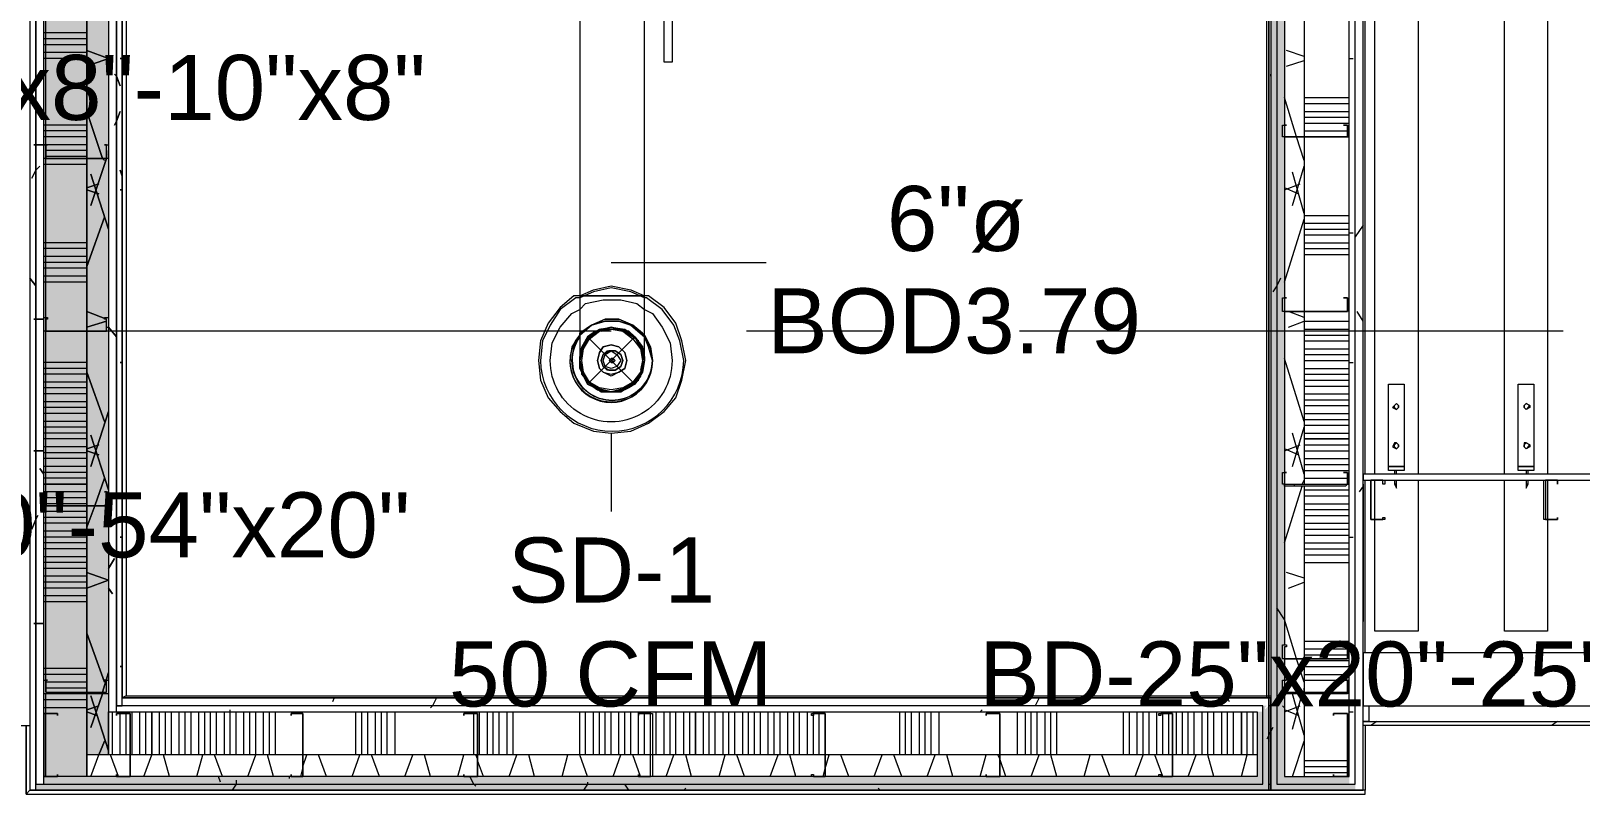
# Model space of a CAD drawing. Header units: metres. Extents: x -2 to 207, y -8 to 52.
# Drawn here: x 54.327 to 57.942, y 40.486 to 42.268 of the extents above; entities that cross this region are included whole.
import ezdxf

# ---------------------------------------------------------------- set-up
doc = ezdxf.new("R2010")
doc.units = ezdxf.units.M
doc.layers.add('HVAC - Ductos', color=5, linetype='Continuous', lineweight=0)
doc.layers.add('PDF_Text', color=7, linetype='Continuous', lineweight=0)
doc.layers.add('PDF_Geometry', color=7, linetype='Continuous', lineweight=0, true_color=0xaaaaaa)
doc.layers.add('PDF_Solid Fills', color=7, linetype='Continuous', lineweight=0, true_color=0xffffff)
doc.styles.add('PDF Helvetica', font='')
doc.styles.get('PDF Helvetica').set_extended_font_data('Helvetica')

msp = doc.modelspace()

# ---------------------------------------------------------------- hatches: boundary and pattern name
at = {"layer": 'PDF_Solid Fills', "lineweight": 0, "transparency": 33554559}
for points in [[(57.2339, 44.6597), (57.4172, 44.6597), (57.4172, 44.678), (57.2201, 44.678), (57.2201, 40.4949), (57.4172, 40.4949), (57.4172, 40.5086), (57.2339, 40.5086)], [(57.2522, 44.6459), (57.4034, 44.6459), (57.4034, 44.6597), (57.2339, 44.6597), (57.2339, 40.5086), (57.4034, 40.5086), (57.4034, 40.527), (57.2522, 40.527)], [(54.3566, 42.7903), (54.3612, 42.7903), (54.3566, 42.7857), (54.3566, 42.3825), (54.3612, 42.3825), (54.3566, 42.3779), (54.3566, 41.5716), (54.3612, 41.5716), (54.3566, 41.567), (54.3566, 40.527), (54.4574, 40.527), (54.4574, 44.5955), (54.3566, 44.5955), (54.3566, 44.0091), (54.3612, 44.0091), (54.3566, 44.0045), (54.3566, 43.6013), (54.3612, 43.6013), (54.3566, 43.5967), (54.3566, 43.1935), (54.3612, 43.1935), (54.3566, 43.1889)], [(54.3612, 43.1935), (54.3566, 43.1889), (54.3566, 42.3825), (54.3612, 42.3825), (54.3566, 42.3779), (54.3566, 41.9793), (54.3612, 41.9793), (54.3566, 41.9748), (54.3566, 40.527), (54.4574, 40.527), (54.4574, 44.5955), (54.3566, 44.5955), (54.3566, 44.0091), (54.3612, 44.0091), (54.3566, 44.0045), (54.3566, 43.6013), (54.3612, 43.6013), (54.3566, 43.5967), (54.3566, 43.1935)], [(54.5078, 43.189), (54.5032, 43.1935), (54.5078, 44.0033), (54.5078, 44.0045), (54.5032, 44.0091), (54.5078, 44.494), (54.5078, 44.4947), (54.4574, 44.4947), (54.4574, 40.5774), (54.5078, 40.5774)], [(54.5032, 42.3825), (54.5078, 42.7852), (54.5078, 42.7857), (54.5032, 42.7903), (54.5078, 43.1884), (54.5078, 43.189), (54.5032, 43.1935), (54.5078, 43.5961), (54.5078, 43.5967), (54.5032, 43.6013), (54.5078, 44.4934), (54.5078, 44.4947), (54.4574, 44.4947), (54.4574, 40.5774), (54.5078, 40.5774), (54.5078, 42.3779)], [(57.2155, 40.5132), (57.2201, 40.6919), (57.2155, 40.6919), (57.2064, 40.6827), (57.2064, 40.6873), (57.211, 40.6919), (57.2019, 40.6919), (57.2019, 40.5086), (54.3383, 40.5086), (54.3383, 40.4949), (57.2155, 40.4949)], [(57.1881, 40.527), (54.3566, 40.527), (54.3566, 40.5086), (57.2019, 40.5086), (57.2019, 40.6781), (57.1881, 40.6781)]]:
    msp.add_hatch(color=256, dxfattribs=at).paths.add_polyline_path(points)

# ---------------------------------------------------------------- linework, layer by layer
at = {"layer": 'HVAC - Ductos', "lineweight": 0}
for points in [[(55.8228, 42.1947), (55.8044, 42.1947), (55.8044, 42.3733), (55.8228, 42.3733)], [(55.667, 41.5945), (55.699, 41.5945), (55.7311, 41.5808), (55.754, 41.5624), (55.7586, 41.5578), (55.754, 41.5624), (55.7311, 41.5808), (55.699, 41.5945), (55.667, 41.5945), (55.6349, 41.5808), (55.6074, 41.5624), (55.6074, 41.5578), (55.6349, 41.5808)], [(55.6074, 41.5578), (55.6074, 41.5532), (55.6074, 41.5578), (55.6074, 41.5624), (55.6349, 41.5808)], [(55.7494, 41.5304), (55.7357, 41.5532), (55.7128, 41.567), (55.6808, 41.5762), (55.6532, 41.567), (55.6258, 41.5532), (55.6532, 41.5716), (55.6808, 41.5762), (55.7128, 41.5716), (55.7357, 41.5532), (55.754, 41.5304), (55.7586, 41.4982), (55.754, 41.5258), (55.754, 41.5304)], [(55.754, 41.5578), (55.7266, 41.5808), (55.699, 41.5899), (55.667, 41.5899), (55.6349, 41.5808), (55.667, 41.5899), (55.699, 41.5899), (55.7266, 41.5808), (55.754, 41.5578), (55.7586, 41.5532)], [(55.6166, 41.5258), (55.6304, 41.5486), (55.6532, 41.567), (55.6808, 41.5716), (55.7082, 41.567), (55.7311, 41.5486), (55.7494, 41.5258), (55.754, 41.4982), (55.7494, 41.4708), (55.7311, 41.4479), (55.7082, 41.4341), (55.6808, 41.4295), (55.6532, 41.4341), (55.6304, 41.4479), (55.6166, 41.4708), (55.612, 41.4982)], [(55.7769, 41.4982), (55.7724, 41.5304), (55.7586, 41.5578), (55.7724, 41.5304)], [(55.612, 41.5304), (55.612, 41.5258), (55.6074, 41.4982)], [(55.6532, 41.5166), (55.6486, 41.4982), (55.6532, 41.5166), (55.6624, 41.5304), (55.6808, 41.5349), (55.699, 41.5304), (55.7128, 41.5166), (55.7174, 41.4982), (55.7128, 41.5166), (55.699, 41.5304), (55.6808, 41.5349), (55.6624, 41.5304)], [(55.6624, 41.512), (55.6578, 41.4982), (55.6624, 41.512), (55.6716, 41.5212), (55.6899, 41.5212), (55.7036, 41.512), (55.7082, 41.4982), (55.7036, 41.512), (55.6899, 41.5212), (55.6762, 41.5212)], [(55.667, 41.512), (55.6808, 41.5212), (55.6944, 41.512), (55.7036, 41.4982), (55.6944, 41.4846), (55.6808, 41.48), (55.667, 41.4846), (55.6624, 41.4982)], [(55.6808, 41.5028), (55.6762, 41.4982), (55.6808, 41.5028), (55.6853, 41.5028), (55.6899, 41.4982), (55.6853, 41.4937), (55.6808, 41.4937), (55.6762, 41.4982), (55.6808, 41.4937), (55.6853, 41.4937), (55.6853, 41.4982), (55.6853, 41.5028)], [(55.7128, 41.48), (55.7174, 41.4982), (55.7128, 41.48), (55.699, 41.4708), (55.6808, 41.4616), (55.6624, 41.4708), (55.6532, 41.48), (55.6486, 41.4982), (55.6532, 41.48), (55.6624, 41.4708), (55.6808, 41.4662), (55.699, 41.4708)], [(55.7036, 41.4846), (55.7082, 41.4982), (55.7036, 41.4846), (55.6899, 41.4754), (55.6716, 41.4754), (55.6624, 41.4846), (55.6578, 41.4982), (55.6624, 41.4846), (55.6762, 41.4754), (55.6899, 41.4754)], [(55.699, 41.425), (55.7174, 41.4341), (55.699, 41.4295), (55.6808, 41.425)]]:
    msp.add_lwpolyline(points, close=True, dxfattribs=at)
for points in [[(55.6074, 42.3001), (55.6074, 41.6495), (55.5937, 41.6495), (55.5616, 41.622), (55.5341, 41.5853), (55.5158, 41.5441), (55.5112, 41.4982), (55.5158, 41.4524), (55.5341, 41.4112), (55.5616, 41.3792), (55.5937, 41.3517), (55.6395, 41.3333), (55.6808, 41.3287), (55.7266, 41.3333), (55.7678, 41.3517), (55.8044, 41.3792), (55.8319, 41.4112), (55.8456, 41.4524), (55.8548, 41.4982), (55.8456, 41.5441), (55.8319, 41.5853), (55.8044, 41.622), (55.7678, 41.6495), (55.7586, 41.6495), (55.7586, 42.3001)], [(55.6808, 41.7273), (56.0427, 41.7273)], [(55.6074, 41.6495), (55.6395, 41.6633), (55.6808, 41.6724), (55.7266, 41.6633), (55.7586, 41.6495)], [(55.7586, 41.6449), (55.7266, 41.6587), (55.6808, 41.6678), (55.6395, 41.6587), (55.6074, 41.6449)], [(55.7586, 41.4982), (55.7586, 41.5074), (55.7586, 41.5258), (55.7586, 41.5532), (55.7586, 41.5899), (55.7586, 41.6311), (55.7586, 41.6495), (55.754, 41.6495), (55.7494, 41.6495), (55.7357, 41.6495), (55.7174, 41.6495), (55.699, 41.6495), (55.6808, 41.6495), (55.6624, 41.6495), (55.6441, 41.6495), (55.6258, 41.6495), (55.6166, 41.6495), (55.6074, 41.6495), (55.6074, 41.6082), (55.6074, 41.567), (55.6074, 41.5349), (55.6074, 41.512), (55.6074, 41.4982)], [(55.6074, 41.6495), (55.6166, 41.6495), (55.6258, 41.6495), (55.6441, 41.6495), (55.6624, 41.6495), (55.6808, 41.6495), (55.699, 41.6495), (55.7174, 41.6495), (55.7357, 41.6495), (55.7494, 41.6495), (55.754, 41.6495), (55.7586, 41.6495)], [(55.6074, 41.6174), (55.6212, 41.6311), (55.6624, 41.6403), (55.7036, 41.6403), (55.7403, 41.6311), (55.7586, 41.6174)], [(55.7082, 41.5716), (55.7128, 41.5716), (55.7128, 41.567), (55.7357, 41.5532), (55.722, 41.567), (55.699, 41.5716), (55.6808, 41.5762), (55.6624, 41.5716), (55.6441, 41.567), (55.6258, 41.5532), (55.6166, 41.5349), (55.6074, 41.5166), (55.6074, 41.5074)], [(55.6304, 41.4433), (55.6486, 41.4295), (55.6532, 41.4295), (55.6808, 41.425), (55.6624, 41.4295), (55.6441, 41.4341), (55.6304, 41.4479), (55.6166, 41.4616), (55.612, 41.48), (55.6074, 41.4982), (55.612, 41.5166), (55.6166, 41.5349), (55.6304, 41.5532), (55.6441, 41.5624), (55.6624, 41.5716), (55.6808, 41.5716), (55.699, 41.5716), (55.7174, 41.5624), (55.7357, 41.5532), (55.754, 41.5258)], [(55.612, 41.4708), (55.6074, 41.4982), (55.612, 41.4754), (55.6074, 41.4982), (55.612, 41.5258), (55.6258, 41.5532), (55.612, 41.5304)], [(55.6166, 41.5304), (55.6304, 41.5532), (55.6486, 41.567), (55.6532, 41.5716), (55.6578, 41.5716)], [(55.6578, 41.567), (55.6808, 41.5716), (55.7082, 41.567)], [(55.7494, 41.5349), (55.7357, 41.5532)], [(55.7357, 41.5532), (55.7448, 41.5349)], [(55.6486, 41.4295), (55.6532, 41.4295), (55.6578, 41.4295), (55.6532, 41.4295), (55.6486, 41.4295), (55.6441, 41.4341), (55.6258, 41.4433), (55.6166, 41.4616), (55.612, 41.4662), (55.612, 41.4708), (55.6074, 41.48), (55.6074, 41.4982), (55.6074, 41.5074)], [(55.6074, 41.5028), (55.6074, 41.4982), (55.6074, 41.48), (55.6166, 41.4616), (55.6258, 41.4433), (55.612, 41.4708), (55.612, 41.4662), (55.6258, 41.4479)], [(55.7586, 41.5074), (55.7586, 41.4982), (55.754, 41.48), (55.754, 41.4708), (55.7494, 41.4662), (55.7494, 41.4616), (55.7357, 41.4433), (55.722, 41.4341), (55.7128, 41.4295), (55.7082, 41.4295), (55.699, 41.425), (55.6808, 41.425), (55.6624, 41.425), (55.6532, 41.4295)], [(55.7448, 41.5349), (55.754, 41.5166)], [(55.754, 41.5166), (55.7494, 41.5349)], [(55.7494, 41.5258), (55.754, 41.4982), (55.7494, 41.4754)], [(55.7586, 41.5074), (55.754, 41.5166), (55.754, 41.4982), (55.754, 41.48), (55.7586, 41.4982), (55.7586, 41.5028)], [(55.612, 41.4662), (55.612, 41.4708)], [(55.6486, 41.4341), (55.6304, 41.4479), (55.6166, 41.4662)], [(55.754, 41.4708), (55.7357, 41.4433), (55.7494, 41.4616), (55.754, 41.48), (55.7448, 41.4616), (55.7357, 41.4479), (55.7174, 41.4341), (55.7357, 41.4433), (55.7128, 41.4295), (55.7082, 41.4295), (55.6808, 41.425), (55.6578, 41.4295), (55.6808, 41.425), (55.7082, 41.4295)], [(55.754, 41.4754), (55.7586, 41.4982), (55.754, 41.4708), (55.7494, 41.4662), (55.7357, 41.4479), (55.7128, 41.4341)], [(55.7494, 41.4662), (55.7357, 41.4479)], [(55.754, 41.4708), (55.7494, 41.4662)], [(55.7357, 41.4433), (55.7128, 41.4295), (55.6808, 41.425), (55.6624, 41.425), (55.6441, 41.4341), (55.6258, 41.4433), (55.6532, 41.4295)], [(55.7128, 41.4295), (55.7082, 41.4295)], [(55.6808, 41.3287), (55.6808, 41.1455)]]:
    msp.add_lwpolyline(points, dxfattribs=at)
for points in [[(55.6074, 41.6449), (55.5982, 41.6449), (55.5616, 41.6174), (55.5387, 41.5808), (55.5204, 41.5441), (55.5158, 41.4982, 0.986567), (55.8502, 41.4982), (55.841, 41.5441), (55.8273, 41.5808), (55.7999, 41.6174), (55.7632, 41.6449), (55.7586, 41.6449)], [(55.7586, 41.6174), (55.7769, 41.6082), (55.7999, 41.5762), (55.8182, 41.5395), (55.8228, 41.4982, -1.008116), (55.5387, 41.4982), (55.5433, 41.5395), (55.5616, 41.5762), (55.5891, 41.6082), (55.6074, 41.6174)]]:
    msp.add_lwpolyline(points, format="xyb", dxfattribs=at)
msp.add_lwpolyline([(55.6074, 41.5578), (55.5891, 41.5304), (55.5845, 41.4982, 1.01795), (55.7769, 41.4982), (55.7678, 41.5304), (55.7586, 41.5532, -1.368432), (55.5891, 41.4982), (55.5937, 41.5304), (55.6074, 41.5532, 1.368432), (55.7769, 41.4982, -1.434894)], format="xyb", close=True, dxfattribs=at)
at = {"layer": 'PDF_Geometry', "lineweight": 0}
for points in [[(54.5399, 40.7102), (54.5399, 44.4626), (57.2201, 44.4626), (57.2201, 44.678), (54.3245, 44.678), (54.3245, 44.4626), (54.3245, 40.4949), (54.5399, 40.4949), (57.2201, 40.4949), (57.2201, 40.7102)], [(54.3383, 40.4949), (54.3383, 44.6597), (54.3245, 44.6597), (54.3245, 40.4949)], [(57.2019, 40.6919), (54.5399, 40.6919), (54.5262, 40.6919), (54.5262, 44.4626), (54.5262, 44.4764), (57.2019, 44.4764), (57.2019, 44.4947), (57.2019, 44.6459), (57.2019, 44.6597), (54.3383, 44.6597), (54.3383, 44.6459), (54.3383, 44.4626), (54.3383, 40.5086), (54.3566, 40.5086), (54.5399, 40.5086), (57.2019, 40.5086), (57.2019, 40.527), (57.2019, 40.6781)], [(54.3566, 40.5086), (54.3566, 44.6459), (54.3383, 44.6459), (54.3383, 40.5086)], [(57.4355, 40.4949), (57.4355, 44.678), (57.2155, 44.678), (57.2155, 40.4949)], [(57.2339, 40.5086), (57.2522, 40.5086), (57.4034, 40.5086), (57.4172, 40.5086), (57.4172, 44.6597), (57.4034, 44.6597), (57.2522, 44.6597), (57.2339, 44.6597)], [(54.5078, 44.4764), (54.5078, 40.6781), (54.5262, 40.6781), (54.5262, 44.4764)], [(54.5399, 40.6919), (54.5399, 44.4626), (54.5262, 44.4626), (54.5262, 40.6919)], [(54.5399, 44.4626), (54.5399, 40.7102)], [(54.4574, 42.7811), (54.4574, 42.3779), (54.4574, 41.9702), (54.4574, 41.567), (54.4574, 41.1592), (54.4574, 40.7239), (54.4574, 41.1592), (54.4574, 41.567), (54.4574, 41.9702), (54.4574, 42.3779)], [(57.3988, 42.0206), (57.3942, 42.0206), (57.2522, 42.0206), (57.2477, 42.0206), (57.2477, 42.0481), (57.2568, 42.0481), (57.2522, 42.0481), (57.2522, 42.0206), (57.3942, 42.0206), (57.3988, 42.0206), (57.3988, 42.0481)], [(57.3897, 42.0481), (57.3988, 42.0481)], [(54.5078, 41.9748), (54.5078, 41.9702), (54.5032, 41.9702), (54.3612, 41.9702), (54.3566, 41.9702), (54.3566, 41.9748), (54.3566, 42.0022), (54.3657, 42.0022), (54.3612, 42.0022), (54.3612, 41.9748), (54.3612, 41.9702), (54.5032, 41.9702), (54.5032, 41.9748), (54.5032, 42.0022), (54.4986, 42.0022), (54.5078, 42.0022)], [(57.3988, 41.6128), (57.3942, 41.6128), (57.2522, 41.6128), (57.2477, 41.6128), (57.2477, 41.6449), (57.2568, 41.6449), (57.2522, 41.6449), (57.2522, 41.6128), (57.3942, 41.6128), (57.3988, 41.6128), (57.3988, 41.6449)], [(57.3897, 41.6449), (57.3988, 41.6449)], [(54.5078, 41.567), (54.5032, 41.567), (54.3612, 41.567), (54.3566, 41.567), (54.3566, 41.599), (54.3657, 41.599), (54.3657, 41.5945), (54.3612, 41.5945), (54.3612, 41.567), (54.5032, 41.567), (54.5032, 41.5945), (54.4986, 41.5945), (54.4986, 41.599), (54.5078, 41.599)], [(57.495, 41.2417), (57.495, 41.2509), (57.495, 41.4433), (57.5317, 41.4433), (57.5317, 41.2509), (57.5317, 41.2417)], [(57.7975, 41.2417), (57.7975, 41.2509), (57.7975, 41.4433), (57.8341, 41.4433), (57.8341, 41.2509), (57.8341, 41.2417)], [(57.5134, 41.3838), (57.518, 41.3884), (57.518, 41.3929), (57.5134, 41.3975), (57.5088, 41.3929), (57.5042, 41.3884)], [(57.5134, 41.3975), (57.518, 41.3929), (57.518, 41.3884), (57.5134, 41.3838), (57.5088, 41.3884), (57.5088, 41.3929)], [(57.8158, 41.3838), (57.8204, 41.3884), (57.825, 41.3929), (57.8158, 41.3975), (57.8112, 41.3929), (57.8112, 41.3884)], [(57.8158, 41.3975), (57.825, 41.3929), (57.825, 41.3884), (57.8158, 41.3838), (57.8112, 41.3884), (57.8112, 41.3929)], [(57.4034, 41.315), (57.2981, 41.315)], [(57.5134, 41.2921), (57.518, 41.2967), (57.518, 41.3013), (57.5134, 41.3059), (57.5088, 41.3059), (57.5042, 41.2967)], [(57.5134, 41.3059), (57.518, 41.3013), (57.518, 41.2967), (57.5134, 41.2921), (57.5088, 41.2967), (57.5088, 41.3013)], [(57.8158, 41.2921), (57.8204, 41.2967), (57.825, 41.3013), (57.8158, 41.3059), (57.8112, 41.3059), (57.8112, 41.2967)], [(57.8158, 41.3059), (57.825, 41.3013), (57.825, 41.2967), (57.8158, 41.2921), (57.8112, 41.2967), (57.8112, 41.3013)], [(57.495, 41.2509), (57.5317, 41.2509)], [(57.5134, 41.2509), (57.518, 41.2509), (57.5134, 41.2509), (57.5088, 41.2509), (57.5042, 41.2509), (57.5088, 41.2509), (57.5134, 41.2509), (57.518, 41.2509), (57.5134, 41.2509), (57.5088, 41.2509)], [(57.7975, 41.2509), (57.8341, 41.2509)], [(57.8158, 41.2509), (57.825, 41.2509), (57.8158, 41.2509), (57.8112, 41.2509), (57.8158, 41.2509), (57.825, 41.2509), (57.8158, 41.2509), (57.8112, 41.2509)], [(57.3988, 41.2097), (57.3942, 41.2051), (57.2522, 41.2051), (57.2522, 41.2097), (57.2477, 41.2097), (57.2477, 41.2371), (57.2568, 41.2371), (57.2522, 41.2371), (57.2522, 41.2097), (57.3942, 41.2097), (57.3988, 41.2097), (57.3988, 41.2371)], [(57.3897, 41.2371), (57.3988, 41.2371)], [(57.4538, 41.2142), (57.4538, 41.1271), (57.4813, 41.1271), (57.4813, 41.1317), (57.4859, 41.1317), (57.4859, 41.1271), (57.4538, 41.1271), (57.4538, 41.2142), (57.4538, 41.2188)], [(54.3566, 41.2097), (54.4574, 41.2097)], [(54.5078, 41.1592), (54.5032, 41.1592), (54.3612, 41.1592), (54.3566, 41.1592), (54.3566, 41.1913), (54.3657, 41.1913), (54.3612, 41.1913), (54.3612, 41.1592), (54.5032, 41.1592), (54.5032, 41.1913), (54.4986, 41.1913), (54.5078, 41.1913)], [(57.3988, 40.8019), (57.3942, 40.8019), (57.2522, 40.8019), (57.2477, 40.8019), (57.2477, 40.834), (57.2568, 40.834), (57.2568, 40.8294), (57.2522, 40.8294), (57.2522, 40.8019), (57.3942, 40.8019), (57.3988, 40.8019), (57.3988, 40.8294), (57.3897, 40.8294), (57.3897, 40.834), (57.3988, 40.834)], [(54.5078, 40.7239), (54.5078, 40.7194), (54.5032, 40.7194), (54.3612, 40.7194), (54.3566, 40.7194), (54.3566, 40.7239), (54.3566, 40.7515), (54.3657, 40.7515), (54.3612, 40.7515), (54.3612, 40.7239), (54.5032, 40.7239), (54.5032, 40.7515), (54.4986, 40.7515), (54.5078, 40.7515)], [(57.3988, 40.7239), (57.3988, 40.7194), (57.3942, 40.7194), (57.2522, 40.7194), (57.2477, 40.7239), (57.2477, 40.7515), (57.2568, 40.7515), (57.2522, 40.7515), (57.2522, 40.7239), (57.3942, 40.7239), (57.3988, 40.7239), (57.3988, 40.7515)], [(57.3897, 40.7515), (57.3988, 40.7515)], [(54.3612, 40.527), (54.3566, 40.527), (54.3566, 40.6735), (54.3612, 40.6735), (54.3887, 40.6735), (54.3887, 40.669), (54.3887, 40.6735), (54.3612, 40.6735), (54.3566, 40.6735), (54.3566, 40.527), (54.3612, 40.527), (54.3887, 40.527)], [(54.5262, 40.669), (54.5262, 40.6735)], [(54.5536, 40.6735), (54.5582, 40.6735), (54.5582, 40.527), (54.5536, 40.527), (54.5262, 40.527), (54.5262, 40.5315), (54.5262, 40.527), (54.5536, 40.527), (54.5582, 40.527), (54.5582, 40.6735), (54.5536, 40.6735), (54.5262, 40.6735)], [(54.6086, 40.6781), (54.6086, 40.5773)], [(54.9339, 40.669), (54.9339, 40.6735)], [(54.9614, 40.6735), (54.9614, 40.527), (54.9339, 40.527), (54.9339, 40.5315), (54.9339, 40.527), (54.9614, 40.527), (54.9614, 40.6735), (54.9339, 40.6735)], [(55.3371, 40.669), (55.3371, 40.6735)], [(55.3692, 40.6735), (55.3692, 40.527), (55.3371, 40.527), (55.3371, 40.5315), (55.3371, 40.527), (55.3692, 40.527), (55.3692, 40.6735), (55.3371, 40.6735)], [(55.7448, 40.669), (55.7448, 40.6735)], [(55.7724, 40.6735), (55.7769, 40.6735), (55.7769, 40.527), (55.7724, 40.527), (55.7448, 40.527), (55.7448, 40.5315), (55.7448, 40.527), (55.7724, 40.527), (55.7724, 40.6735), (55.7448, 40.6735)], [(55.8777, 40.6781), (55.8777, 40.5773)], [(56.1802, 40.6735), (56.1802, 40.527), (56.1481, 40.527), (56.1481, 40.5315), (56.1526, 40.5315), (56.1526, 40.527), (56.1802, 40.527), (56.1802, 40.6735), (56.1526, 40.6735), (56.1526, 40.669), (56.1481, 40.669), (56.1481, 40.6735)], [(56.5558, 40.669), (56.5558, 40.6735)], [(56.5833, 40.6735), (56.5879, 40.6735), (56.5879, 40.527), (56.5833, 40.527), (56.5558, 40.527), (56.5558, 40.5315), (56.5558, 40.527), (56.5833, 40.527), (56.5879, 40.527), (56.5879, 40.6735), (56.5833, 40.6735), (56.5558, 40.6735)], [(56.9911, 40.6735), (56.9911, 40.527), (56.959, 40.527), (56.959, 40.5315), (56.9636, 40.5315), (56.9636, 40.527), (56.9911, 40.527), (56.9911, 40.6735), (56.9636, 40.6735), (56.9636, 40.669), (56.959, 40.669), (56.959, 40.6735)], [(57.1515, 40.6781), (57.1515, 40.5773)], [(57.3668, 40.669), (57.3668, 40.6735)], [(57.3988, 40.6735), (57.3988, 40.527), (57.3668, 40.527), (57.3668, 40.5315), (57.3668, 40.527), (57.3988, 40.527), (57.3988, 40.6735), (57.3668, 40.6735)], [(54.3887, 40.5315), (54.3887, 40.527)]]:
    msp.add_lwpolyline(points, close=True, dxfattribs=at)
for points in [[(54.4574, 44.4626), (54.4574, 44.4947), (54.5078, 44.4947), (54.5078, 44.4764), (54.5078, 44.4626), (54.5078, 40.6781), (54.5078, 40.5773), (54.5078, 40.6781), (54.5262, 40.6781), (54.5399, 40.6781), (57.1881, 40.6781), (57.1881, 40.527), (54.5399, 40.527), (54.4574, 40.527), (54.3566, 40.527), (54.3566, 44.4626), (54.3566, 44.5955), (54.3566, 44.6459), (57.1881, 44.6459), (57.1881, 44.4947), (54.5078, 44.4947), (54.4574, 44.4947), (54.3566, 44.4947)], [(54.6911, 44.4626), (54.5399, 44.4626), (54.549, 44.4534), (54.549, 40.7148), (54.5399, 40.7102), (54.5399, 44.4626), (54.549, 44.4534), (54.6911, 44.4534), (54.6911, 44.4626), (55.7036, 44.4626), (55.7036, 44.4534), (57.2155, 44.4534), (55.7036, 44.4534), (55.7036, 44.4626), (57.2155, 44.4626), (57.2155, 44.6597)], [(57.4355, 44.678), (57.2339, 44.678), (57.2201, 44.678), (57.2201, 40.4949), (57.2339, 40.4949), (57.4172, 40.4949)], [(57.2339, 40.4949), (57.4355, 40.4949), (57.4355, 44.678), (57.4401, 44.678), (57.4401, 44.5359)], [(57.2522, 40.7239), (57.2522, 40.527), (57.4034, 40.527), (57.4034, 44.6459), (57.2522, 44.6459), (57.2522, 44.458)], [(57.1881, 40.5773), (56.9911, 40.5773), (56.5879, 40.5773), (56.1802, 40.5773), (55.7769, 40.5773), (55.3692, 40.5773), (54.9614, 40.5773), (54.5582, 40.5773), (54.5399, 40.5773), (54.5078, 40.5773), (54.4574, 40.5773), (54.4574, 40.527), (54.3566, 40.527), (54.3566, 44.5955)], [(54.4574, 44.4947), (54.5078, 44.4947), (54.5078, 40.5773), (54.4574, 40.5773), (54.4574, 40.7194), (54.4574, 40.527), (54.4574, 40.5773), (54.4574, 40.7194), (54.3566, 40.7194)], [(57.2155, 40.7102), (57.2155, 44.4626), (57.2201, 44.4626), (57.2155, 44.4626), (54.5399, 44.4626), (54.6911, 44.4626), (54.6911, 44.4534), (54.549, 44.4534), (54.549, 40.7148), (57.2201, 40.7148)], [(54.5399, 40.7102), (54.5399, 44.4626), (54.5399, 40.7102)], [(57.211, 40.7102), (57.211, 44.4626)], [(57.2981, 44.0457), (57.2981, 43.6425), (57.2981, 43.2348), (57.2981, 42.8315), (57.2981, 42.4237), (57.2981, 42.0206), (57.2981, 41.6128), (57.2981, 41.2097), (57.3988, 41.2097), (57.4034, 41.2097)], [(57.4401, 41.2325), (57.4401, 43.9495)], [(57.463, 41.2325), (57.463, 43.9495)], [(57.5638, 43.9495), (57.5638, 41.2325)], [(57.7653, 41.2325), (57.7653, 43.9495)], [(57.8662, 43.9495), (57.8662, 41.2325)], [(54.3612, 40.7239), (54.3612, 41.1592), (54.3612, 41.567), (54.3612, 41.9702), (54.3612, 42.3779), (54.3612, 42.7811)], [(54.4574, 42.7811), (54.4574, 42.3779), (54.4574, 41.9702), (54.4574, 41.567), (54.4574, 41.1592), (54.4574, 40.7239)], [(57.2522, 42.4283), (57.2522, 42.0481)], [(54.4574, 42.2634), (54.3566, 42.2634)], [(54.4574, 42.2497), (54.3566, 42.2497)], [(54.4574, 42.2359), (54.3566, 42.2359)], [(54.4574, 42.2176), (54.3566, 42.2176)], [(54.4574, 42.2039), (54.3566, 42.2039)], [(57.2981, 42.1122), (57.4034, 42.1122)], [(57.2981, 42.0984), (57.4034, 42.0984)], [(57.2981, 42.0802), (57.4034, 42.0802)], [(54.4574, 42.0481), (54.3566, 42.0481)], [(57.2981, 42.0664), (57.4034, 42.0664)], [(57.2981, 42.0526), (57.4034, 42.0526)], [(54.4574, 42.0344), (54.3566, 42.0344)], [(54.4574, 42.0206), (54.3566, 42.0206)], [(57.2522, 42.0206), (57.2522, 41.6449)], [(57.2981, 42.0344), (57.3988, 42.0344), (57.4034, 42.0344)], [(57.2981, 42.0206), (57.4034, 42.0206)], [(54.4574, 42.0022), (54.3566, 42.0022)], [(54.4574, 41.9885), (54.3612, 41.9885)], [(54.4574, 41.9748), (54.3612, 41.9748)], [(54.4574, 41.9564), (54.3566, 41.9564)], [(57.2981, 41.8373), (57.4034, 41.8373)], [(57.2981, 41.819), (57.4034, 41.819)], [(57.2981, 41.8053), (57.4034, 41.8053)], [(57.2981, 41.7915), (57.4034, 41.7915)], [(54.4574, 41.7732), (54.3566, 41.7732)], [(54.4574, 41.7595), (54.3566, 41.7595)], [(57.2981, 41.7732), (57.4034, 41.7732)], [(57.2981, 41.7595), (57.4034, 41.7595)], [(54.4574, 41.7411), (54.3566, 41.7411)], [(54.4574, 41.7273), (54.3566, 41.7273)], [(57.2981, 41.7457), (57.4034, 41.7457)], [(54.4574, 41.7136), (54.3566, 41.7136)], [(54.4574, 41.6953), (54.3566, 41.6953)], [(54.4574, 41.6815), (54.3566, 41.6815)], [(57.2522, 41.6128), (57.2522, 41.2371)], [(57.2981, 41.5899), (57.4034, 41.5899)], [(55.6808, 41.567), (54.4116, 41.567)], [(56.313, 41.567), (55.9969, 41.567)], [(57.9028, 41.567), (56.6337, 41.567)], [(57.2981, 41.5716), (57.4034, 41.5716)], [(57.2981, 41.5578), (57.4034, 41.5578)], [(57.2981, 41.5441), (57.4034, 41.5441)], [(57.2981, 41.5258), (57.4034, 41.5258)], [(57.2981, 41.512), (57.4034, 41.512)], [(54.4574, 41.4937), (54.3566, 41.4937)], [(54.4574, 41.48), (54.3566, 41.48)], [(54.4574, 41.4662), (54.3566, 41.4662)], [(57.2981, 41.4982), (57.4034, 41.4982)], [(57.2981, 41.48), (57.4034, 41.48)], [(57.2981, 41.4662), (57.4034, 41.4662)], [(54.4574, 41.4479), (54.3566, 41.4479)], [(54.4574, 41.4341), (54.3566, 41.4341)], [(57.2981, 41.4524), (57.4034, 41.4524)], [(57.2981, 41.4387), (57.4034, 41.4387)], [(54.4574, 41.4204), (54.3566, 41.4204)], [(54.4574, 41.4021), (54.3566, 41.4021)], [(57.2981, 41.4204), (57.4034, 41.4204)], [(57.2981, 41.4066), (57.4034, 41.4066)], [(57.2981, 41.3929), (57.4034, 41.3929)], [(54.4574, 41.3884), (54.3566, 41.3884)], [(54.4574, 41.3746), (54.3566, 41.3746)], [(54.4574, 41.3562), (54.3566, 41.3562)], [(57.2981, 41.3746), (57.4034, 41.3746)], [(57.2981, 41.3608), (57.4034, 41.3608)], [(54.4574, 41.3425), (54.3566, 41.3425)], [(54.4574, 41.3287), (54.3566, 41.3287)], [(57.2981, 41.3471), (57.4034, 41.3471)], [(57.2981, 41.3287), (57.4034, 41.3287)], [(54.4574, 41.315), (54.3566, 41.315)], [(54.4574, 41.2967), (54.3566, 41.2967)], [(57.2981, 41.3013), (57.4034, 41.3013)], [(57.2981, 41.2875), (57.4034, 41.2875)], [(54.4574, 41.2829), (54.3566, 41.2829)], [(54.4574, 41.2692), (54.3566, 41.2692)], [(54.4574, 41.2509), (54.3566, 41.2509)], [(57.2981, 41.2692), (57.4034, 41.2692)], [(57.2981, 41.2555), (57.4034, 41.2555)], [(57.5042, 41.2509), (57.5088, 41.2509)], [(57.8204, 41.2509), (57.825, 41.2509)], [(54.4574, 41.2371), (54.3566, 41.2371)], [(54.4574, 41.2233), (54.3566, 41.2233)], [(57.2981, 41.2417), (57.4034, 41.2417)], [(57.2981, 41.2233), (57.3988, 41.2233), (57.4034, 41.2233)], [(60.07, 41.2325), (57.4355, 41.2325), (57.4355, 41.2188), (60.07, 41.2188)], [(57.4401, 40.8156), (57.4401, 41.2188)], [(57.4859, 41.2188), (57.4859, 41.2097), (57.4813, 41.2097), (57.4813, 41.2188), (57.4538, 41.2188)], [(57.5638, 41.2188), (57.5638, 40.866), (57.463, 40.866), (57.463, 41.1271), (57.463, 41.2188)], [(57.5088, 41.2417), (57.5088, 41.2325)], [(57.5088, 41.2188), (57.5088, 41.2097), (57.5134, 41.2005), (57.5134, 41.2097), (57.5134, 41.2188)], [(57.5134, 41.2325), (57.5134, 41.2417)], [(57.8662, 41.2188), (57.8662, 41.1271), (57.8662, 40.866), (57.7653, 40.866), (57.7653, 41.2188)], [(57.8158, 41.2417), (57.8158, 41.2325)], [(57.8158, 41.2188), (57.8158, 41.2097), (57.8158, 41.2005), (57.8204, 41.2097), (57.8204, 41.2188)], [(57.8204, 41.2325), (57.8204, 41.2417)], [(57.8891, 41.2188), (57.8891, 41.2097), (57.8891, 41.2188), (57.8616, 41.2188), (57.8616, 41.2142), (57.8616, 41.1271), (57.8891, 41.1271), (57.8891, 41.1317), (57.8891, 41.1271), (57.8616, 41.1271), (57.857, 41.1271), (57.857, 41.2142), (57.857, 41.2188)], [(54.4574, 41.1913), (54.3566, 41.1913)], [(54.4574, 41.1775), (54.3566, 41.1775)], [(57.2522, 41.2097), (57.2522, 40.834)], [(57.2981, 41.2051), (57.2981, 40.8019), (57.2981, 40.7194), (57.2981, 40.527)], [(57.2981, 41.1959), (57.4034, 41.1959)], [(57.2981, 41.1821), (57.4034, 41.1821)], [(57.4355, 41.2097), (57.4355, 40.8889)], [(57.5134, 41.2097), (57.5088, 41.2097)], [(57.8204, 41.2097), (57.8158, 41.2097)], [(54.4574, 41.1455), (54.3566, 41.1455)], [(54.4574, 41.1638), (54.3612, 41.1638)], [(57.2981, 41.1638), (57.4034, 41.1638)], [(57.2981, 41.1501), (57.4034, 41.1501)], [(54.4574, 41.1317), (54.3566, 41.1317)], [(54.4574, 41.118), (54.3566, 41.118)], [(57.2981, 41.1363), (57.4034, 41.1363)], [(57.2981, 41.118), (57.4034, 41.118)], [(57.2981, 41.1043), (57.4034, 41.1043)], [(54.4574, 41.0997), (54.3566, 41.0997)], [(54.4574, 41.0859), (54.3566, 41.0859)], [(54.4574, 41.0722), (54.3566, 41.0722)], [(57.2981, 41.0905), (57.4034, 41.0905)], [(57.2981, 41.0722), (57.4034, 41.0722)], [(54.4574, 41.0584), (54.3566, 41.0584)], [(54.4574, 41.0401), (54.3566, 41.0401)], [(57.2981, 41.0584), (57.4034, 41.0584)], [(57.2981, 41.0447), (57.4034, 41.0447)], [(54.4574, 41.0264), (54.3566, 41.0264)], [(54.4574, 41.0126), (54.3566, 41.0126)], [(54.4574, 40.9943), (54.3566, 40.9943)], [(57.2981, 41.0264), (57.4034, 41.0264)], [(54.4574, 40.9806), (54.3566, 40.9806)], [(54.4574, 40.9668), (54.3566, 40.9668)], [(54.4574, 40.9484), (54.3566, 40.9484)], [(54.4574, 40.9348), (54.3566, 40.9348)], [(57.2981, 40.8431), (57.4034, 40.8431)], [(57.2981, 40.8248), (57.3988, 40.8248), (57.4034, 40.8248)], [(60.07, 40.8156), (57.4355, 40.8156), (57.4355, 40.6919), (60.07, 40.6919)], [(54.4574, 40.7789), (54.3566, 40.7789)], [(57.2522, 40.8019), (57.2522, 40.7515)], [(57.2981, 40.811), (57.3988, 40.811), (57.4034, 40.811)], [(57.2981, 40.7973), (57.4034, 40.7973)], [(57.2981, 40.7835), (57.4034, 40.7835)], [(54.4574, 40.7652), (54.3566, 40.7652)], [(54.4574, 40.7469), (54.3612, 40.7469)], [(57.2981, 40.7652), (57.4034, 40.7652)], [(57.2981, 40.7515), (57.3988, 40.7515), (57.4034, 40.7515)], [(54.4574, 40.7057), (54.3566, 40.7057)], [(54.4574, 40.7331), (54.3612, 40.7331)], [(54.3612, 40.527), (54.3612, 40.6735), (54.3612, 40.7194)], [(57.2155, 40.5086), (57.2155, 40.7102), (57.2201, 40.7102), (54.5399, 40.7102), (57.2155, 40.7102), (57.2201, 40.7102)], [(53.1425, 40.6553), (53.1425, 40.6461), (54.3245, 40.6461), (54.3245, 40.4949), (54.3154, 40.4857), (54.3154, 40.6461), (54.3154, 40.4857), (57.4401, 40.4857), (57.4401, 40.4949), (54.3245, 40.4949), (54.3383, 40.4949), (54.5399, 40.4949), (57.2155, 40.4949), (57.2155, 40.5086), (57.2201, 40.5086), (57.2201, 40.6919), (57.2155, 40.6919)], [(54.4574, 40.6873), (54.3566, 40.6873)], [(54.517, 40.5773), (54.517, 40.6781)], [(54.5353, 40.5773), (54.5353, 40.6735), (54.5353, 40.6781)], [(54.549, 40.5773), (54.549, 40.6735), (54.549, 40.6781)], [(54.5628, 40.5773), (54.5628, 40.6781)], [(54.5811, 40.5773), (54.5811, 40.6781)], [(54.5948, 40.5773), (54.5948, 40.6781)], [(54.6269, 40.5773), (54.6269, 40.6781)], [(54.6406, 40.5773), (54.6406, 40.6781)], [(54.6544, 40.5773), (54.6544, 40.6781)], [(54.6728, 40.5773), (54.6728, 40.6781)], [(54.6865, 40.5773), (54.6865, 40.6781)], [(54.7003, 40.5773), (54.7003, 40.6781)], [(54.7186, 40.5773), (54.7186, 40.6781)], [(54.7323, 40.5773), (54.7323, 40.6781)], [(54.746, 40.5773), (54.746, 40.6781)], [(54.7598, 40.5773), (54.7598, 40.6781)], [(54.7781, 40.5773), (54.7781, 40.6781)], [(54.7919, 40.5773), (54.7919, 40.6781)], [(54.8057, 40.5773), (54.8057, 40.6781)], [(54.8239, 40.5773), (54.8239, 40.6781)], [(54.8377, 40.5773), (54.8377, 40.6781)], [(54.8515, 40.5773), (54.8515, 40.6781)], [(54.8697, 40.5773), (54.8697, 40.6781)], [(54.8835, 40.5773), (54.8835, 40.6781)], [(54.8973, 40.5773), (54.8973, 40.6781)], [(55.0851, 40.5773), (55.0851, 40.6781)], [(55.0988, 40.5773), (55.0988, 40.6781)], [(55.1126, 40.5773), (55.1126, 40.6781)], [(55.1309, 40.5773), (55.1309, 40.6781)], [(55.1446, 40.5773), (55.1446, 40.6781)], [(55.1584, 40.5773), (55.1584, 40.6781)], [(55.1768, 40.5773), (55.1768, 40.6781)], [(55.36, 40.5773), (55.36, 40.6735), (55.36, 40.6781)], [(55.3737, 40.5773), (55.3737, 40.6781)], [(55.3921, 40.5773), (55.3921, 40.6781)], [(55.4058, 40.5773), (55.4058, 40.6781)], [(55.4195, 40.5773), (55.4195, 40.6781)], [(55.4379, 40.5773), (55.4379, 40.6781)], [(55.4517, 40.5773), (55.4517, 40.6781)], [(55.6074, 40.5773), (55.6074, 40.6781)], [(55.6212, 40.5773), (55.6212, 40.6781)], [(55.6395, 40.5773), (55.6395, 40.6781)], [(55.6532, 40.5773), (55.6532, 40.6781)], [(55.667, 40.5773), (55.667, 40.6781)], [(55.6808, 40.5773), (55.6808, 40.6781)], [(55.699, 40.5773), (55.699, 40.6781)], [(55.7128, 40.5773), (55.7128, 40.6781)], [(55.7266, 40.5773), (55.7266, 40.6781)], [(55.7448, 40.5773), (55.7448, 40.6781)], [(55.7586, 40.5773), (55.7586, 40.6735), (55.7586, 40.6781)], [(55.7724, 40.5773), (55.7724, 40.6735), (55.7724, 40.6781)], [(55.7861, 40.5773), (55.7861, 40.6781)], [(55.8044, 40.5773), (55.8044, 40.6781)], [(55.8182, 40.5773), (55.8182, 40.6781)], [(55.8319, 40.5773), (55.8319, 40.6781)], [(55.8502, 40.5773), (55.8502, 40.6781)], [(55.864, 40.5773), (55.864, 40.6781)], [(55.8961, 40.5773), (55.8961, 40.6781)], [(55.9098, 40.5773), (55.9098, 40.6781)], [(55.9235, 40.5773), (55.9235, 40.6781)], [(55.9419, 40.5773), (55.9419, 40.6781)], [(55.9557, 40.5773), (55.9557, 40.6781)], [(55.9693, 40.5773), (55.9693, 40.6781)], [(55.9877, 40.5773), (55.9877, 40.6781)], [(56.0015, 40.5773), (56.0015, 40.6781)], [(56.0152, 40.5773), (56.0152, 40.6781)], [(56.0289, 40.5773), (56.0289, 40.6781)], [(56.0473, 40.5773), (56.0473, 40.6781)], [(56.061, 40.5773), (56.061, 40.6781)], [(56.0748, 40.5773), (56.0748, 40.6781)], [(56.0931, 40.5773), (56.0931, 40.6781)], [(56.1068, 40.5773), (56.1068, 40.6781)], [(56.1205, 40.5773), (56.1205, 40.6781)], [(56.1389, 40.5773), (56.1389, 40.6781)], [(56.1526, 40.5773), (56.1526, 40.6735), (56.1526, 40.6781)], [(56.1664, 40.5773), (56.1664, 40.6735), (56.1664, 40.6781)], [(56.3542, 40.5773), (56.3542, 40.6781)], [(56.368, 40.5773), (56.368, 40.6781)], [(56.3817, 40.5773), (56.3817, 40.6781)], [(56.4, 40.5773), (56.4, 40.6781)], [(56.4138, 40.5773), (56.4138, 40.6781)], [(56.4275, 40.5773), (56.4275, 40.6781)], [(56.4459, 40.5773), (56.4459, 40.6781)], [(56.6291, 40.5773), (56.6291, 40.6781)], [(56.6475, 40.5773), (56.6475, 40.6781)], [(56.6612, 40.5773), (56.6612, 40.6781)], [(56.6749, 40.5773), (56.6749, 40.6781)], [(56.6933, 40.5773), (56.6933, 40.6781)], [(56.707, 40.5773), (56.707, 40.6781)], [(56.7208, 40.5773), (56.7208, 40.6781)], [(56.8766, 40.5773), (56.8766, 40.6781)], [(56.8903, 40.5773), (56.8903, 40.6781)], [(56.9086, 40.5773), (56.9086, 40.6781)], [(56.9224, 40.5773), (56.9224, 40.6781)], [(56.9361, 40.5773), (56.9361, 40.6781)], [(56.9544, 40.5773), (56.9544, 40.6781)], [(56.9682, 40.5773), (56.9682, 40.6735), (56.9682, 40.6781)], [(56.9819, 40.5773), (56.9819, 40.6735), (56.9819, 40.6781)], [(57.0003, 40.5773), (57.0003, 40.6781)], [(57.014, 40.5773), (57.014, 40.6781)], [(57.0277, 40.5773), (57.0277, 40.6781)], [(57.0415, 40.5773), (57.0415, 40.6781)], [(57.0598, 40.5773), (57.0598, 40.6781)], [(57.0735, 40.5773), (57.0735, 40.6781)], [(57.0873, 40.5773), (57.0873, 40.6781)], [(57.1057, 40.5773), (57.1057, 40.6781)], [(57.1193, 40.5773), (57.1193, 40.6781)], [(57.1331, 40.5773), (57.1331, 40.6781)], [(57.1652, 40.5773), (57.1652, 40.6781)], [(57.1789, 40.5773), (57.1789, 40.6781)], [(57.4355, 40.6919), (57.4493, 40.6919), (57.4493, 40.6553), (57.4355, 40.6553), (58.5443, 40.6553), (58.5443, 40.6461), (57.4355, 40.6461)], [(57.4401, 40.6461), (57.4401, 40.4949), (57.4355, 40.4949), (57.4355, 40.5637)], [(57.4676, 40.6553), (57.4538, 40.6461)], [(57.8891, 40.6553), (57.8754, 40.6461)], [(57.2981, 40.5637), (57.3988, 40.5637), (57.4034, 40.5637)], [(57.2981, 40.5499), (57.3988, 40.5499), (57.4034, 40.5499)], [(57.2981, 40.5361), (57.3988, 40.5361), (57.4034, 40.5361)], [(54.3383, 40.4949), (54.5399, 40.4949)], [(57.2155, 40.4949), (57.211, 40.4949)]]:
    msp.add_lwpolyline(points, dxfattribs=at)
at = {"layer": 'PDF_Geometry', "color": 254, "lineweight": 0, "true_color": 0xdddddd}
for points in [[(54.5078, 42.2039), (54.4574, 42.1855), (54.5078, 42.2039), (54.4574, 42.2222)], [(54.4574, 42.0802), (54.4941, 41.9702), (54.4986, 41.9656), (54.4941, 41.9702)], [(54.5032, 41.9793), (54.5032, 41.9702), (54.4665, 41.8602), (54.5032, 41.9702)], [(54.5078, 41.9885), (54.5078, 41.9793)], [(54.4849, 41.9106), (54.4574, 41.9015)], [(54.4665, 41.9336), (54.5078, 41.8053)], [(54.4574, 41.8969), (54.4849, 41.8877)], [(54.4986, 41.8327), (54.4574, 41.7182)], [(54.4574, 41.6128), (54.5032, 41.5945)], [(54.5032, 41.5899), (54.4574, 41.5762)], [(54.4574, 41.4708), (54.4986, 41.3562)], [(54.5078, 41.3792), (54.4665, 41.2509)], [(54.4665, 41.3241), (54.5078, 41.1959)], [(54.4849, 41.3013), (54.4574, 41.2921)], [(54.4574, 41.2875), (54.4849, 41.2783)], [(54.4986, 41.2233), (54.4757, 41.1592), (54.4574, 41.1089), (54.4757, 41.1592)], [(54.5078, 40.9851), (54.4574, 40.9668), (54.5078, 40.9851), (54.4574, 41.0034)], [(54.4574, 40.8614), (54.4986, 40.7469)], [(54.5078, 40.7698), (54.4941, 40.7239)], [(54.4941, 40.7194), (54.4665, 40.6415)], [(54.4665, 40.7148), (54.5078, 40.5865)], [(54.4849, 40.6919), (54.4574, 40.6827)], [(54.4574, 40.6781), (54.4803, 40.669)]]:
    msp.add_lwpolyline(points, close=True, dxfattribs=at)
at = {"layer": 'PDF_Geometry', "color": 254, "lineweight": 0, "true_color": 0xeaeaea}
for points in [[(54.5399, 42.2039), (54.5353, 42.2039)], [(54.5216, 42.1672), (54.5262, 42.1626), (54.5353, 42.1397), (54.5262, 42.1626)], [(54.5216, 42.0481), (54.5262, 42.0572), (54.5353, 42.0802), (54.5262, 42.0572)], [(54.3566, 42.0022), (54.3383, 42.0022), (54.3337, 42.0022), (54.3383, 42.0022)], [(54.3383, 41.9427), (54.3475, 41.9519), (54.3383, 41.9427), (54.3291, 41.9244)], [(54.5353, 41.9427), (54.5399, 41.929)], [(54.5399, 41.8969), (54.5353, 41.8969)], [(54.3245, 41.6907), (54.3383, 41.6724)], [(54.3566, 41.5945), (54.3383, 41.5945), (54.3337, 41.5945), (54.3383, 41.5945)], [(54.5078, 41.5762), (54.5262, 41.5532), (54.5262, 41.5486), (54.5262, 41.5532)], [(54.5399, 41.4937), (54.5353, 41.4937)], [(54.3566, 41.2875), (54.3383, 41.2875), (54.3337, 41.2875), (54.3383, 41.2875)], [(54.3475, 41.2463), (54.3566, 41.2325)], [(54.3383, 41.1271), (54.3429, 41.1363), (54.3383, 41.1271), (54.3291, 41.1043)], [(54.5399, 41.0859), (54.5353, 41.0859)], [(54.5078, 41.0126), (54.5216, 41.0355)], [(54.5078, 40.9668), (54.517, 40.953)], [(54.3566, 40.8843), (54.3383, 40.8843), (54.3337, 40.8843), (54.3383, 40.8843)], [(54.5399, 40.7835), (54.5353, 40.7835)]]:
    msp.add_lwpolyline(points, close=True, dxfattribs=at)
at = {"layer": 'PDF_Geometry', "color": 254, "lineweight": 0, "true_color": 0xdddddd}
for points in [[(57.2981, 42.2085), (57.2568, 42.2222)], [(57.2568, 42.1855), (57.2981, 42.1993)], [(57.2981, 41.9656), (57.2798, 42.0206), (57.2522, 42.1122)], [(57.2706, 41.8602), (57.2981, 41.9519)], [(57.2981, 41.8419), (57.2706, 41.9382)], [(57.2522, 41.8969), (57.2889, 41.9106)], [(57.2843, 41.8877), (57.2522, 41.9015)], [(57.2522, 41.6815), (57.2981, 41.8281)], [(57.2981, 41.599), (57.2614, 41.6128)], [(57.2614, 41.5762), (57.2981, 41.5899)], [(57.2981, 41.3562), (57.2522, 41.5028)], [(57.2706, 41.2509), (57.2981, 41.3425)], [(57.2981, 41.2325), (57.2706, 41.3287)], [(57.2522, 41.2875), (57.2889, 41.3013)], [(57.2843, 41.2783), (57.2522, 41.2921)], [(57.2935, 41.2097), (57.2981, 41.2188)], [(57.2522, 41.0722), (57.2935, 41.2051)], [(57.2981, 40.9897), (57.2568, 41.0034)], [(57.2614, 40.9668), (57.2981, 40.9806)], [(57.2981, 40.7469), (57.2798, 40.8019), (57.2522, 40.8935)], [(57.2981, 40.6232), (57.2706, 40.7194)], [(57.2706, 40.6369), (57.2935, 40.7194)], [(57.2981, 40.7194), (57.2981, 40.7331)], [(57.2522, 40.6781), (57.2889, 40.6919)], [(57.2843, 40.669), (57.2522, 40.6827)], [(54.4665, 40.527), (54.4849, 40.5773), (54.4986, 40.6094), (54.4849, 40.5773)], [(57.2706, 40.527), (57.2981, 40.6094)], [(54.5308, 40.527), (54.5124, 40.5773)], [(54.5903, 40.527), (54.6086, 40.5773)], [(54.6498, 40.527), (54.6361, 40.5773)], [(54.714, 40.527), (54.7277, 40.5773)], [(54.7735, 40.527), (54.7552, 40.5773)], [(54.8331, 40.527), (54.8515, 40.5773)], [(54.8927, 40.527), (54.8789, 40.5773)], [(54.9614, 40.5499), (54.9706, 40.5773)], [(55.0163, 40.527), (54.998, 40.5773)], [(55.076, 40.527), (55.0943, 40.5773)], [(55.1401, 40.527), (55.1218, 40.5773)], [(55.1996, 40.527), (55.218, 40.5773)], [(55.2592, 40.527), (55.2455, 40.5773)], [(55.3233, 40.527), (55.3371, 40.5773)], [(55.3692, 40.5682), (55.3646, 40.5773)], [(55.3829, 40.527), (55.3692, 40.5637)], [(55.4425, 40.527), (55.4608, 40.5773)], [(55.502, 40.527), (55.4883, 40.5773)], [(55.5661, 40.527), (55.5799, 40.5773)], [(55.6258, 40.527), (55.6074, 40.5773)], [(55.6853, 40.527), (55.7036, 40.5773)], [(55.7494, 40.527), (55.7311, 40.5773)], [(55.809, 40.527), (55.8273, 40.5773)], [(55.8686, 40.527), (55.8548, 40.5773)], [(55.9327, 40.527), (55.9465, 40.5773)], [(55.9923, 40.527), (55.9739, 40.5773)], [(56.0518, 40.527), (56.0702, 40.5773)], [(56.1114, 40.527), (56.0977, 40.5773)], [(56.1756, 40.527), (56.1802, 40.5453), (56.1893, 40.5773)], [(56.2351, 40.527), (56.2168, 40.5773)], [(56.2946, 40.527), (56.313, 40.5773)], [(56.3588, 40.527), (56.3405, 40.5773)], [(56.4184, 40.527), (56.4367, 40.5773)], [(56.4779, 40.527), (56.4642, 40.5773)], [(56.5421, 40.527), (56.5558, 40.5773)], [(56.6017, 40.527), (56.5879, 40.5682), (56.5833, 40.5773)], [(56.6612, 40.527), (56.6795, 40.5773)], [(56.7208, 40.527), (56.707, 40.5773)], [(56.7849, 40.527), (56.7986, 40.5773)], [(56.8444, 40.527), (56.8262, 40.5773)], [(56.904, 40.527), (56.9224, 40.5773)], [(56.9682, 40.527), (56.9498, 40.5773)], [(57.0277, 40.527), (57.0461, 40.5773)], [(57.0873, 40.527), (57.0735, 40.5773)], [(57.1515, 40.527), (57.1652, 40.5773)], [(54.9568, 40.527), (54.9614, 40.5453)]]:
    msp.add_lwpolyline(points, dxfattribs=at)
at = {"layer": 'PDF_Geometry', "color": 254, "lineweight": 0, "true_color": 0xeaeaea}
for points in [[(57.4034, 42.2039), (57.4126, 42.2039)], [(57.2201, 42.1626), (57.2201, 42.1672)], [(57.4034, 41.7961), (57.4126, 41.7961)], [(57.4355, 41.8144), (57.4172, 41.7869)], [(57.2431, 41.6907), (57.2339, 41.6724), (57.2247, 41.6587)], [(57.4355, 41.5899), (57.4218, 41.6128)], [(57.4034, 41.4937), (57.4126, 41.4937)], [(57.4355, 41.2051), (57.4264, 41.1913)], [(57.4034, 41.0859), (57.4126, 41.0859)], [(57.2522, 40.8935), (57.2339, 40.921)], [(55.0347, 40.7102), (55.0301, 40.7011)], [(55.2729, 40.7102), (55.2638, 40.6919), (55.2592, 40.6873)], [(56.6795, 40.7102), (56.6703, 40.6919)], [(57.1239, 40.7011), (57.1193, 40.7102)], [(54.7919, 40.6781), (54.7919, 40.6827)], [(56.5467, 40.6827), (56.5421, 40.6781)], [(57.2522, 40.6873), (57.2477, 40.6919)], [(57.4034, 40.6781), (57.4126, 40.6781)], [(57.2247, 40.6415), (57.2201, 40.6323), (57.211, 40.614)], [(54.769, 40.5132), (54.7644, 40.527)], [(54.9293, 40.527), (54.9293, 40.5224)], [(55.3646, 40.504), (55.36, 40.5086), (55.3509, 40.527)], [(54.8057, 40.5178), (54.8057, 40.5086), (54.7965, 40.4949)], [(55.6258, 40.5132), (55.6258, 40.5086), (55.6166, 40.4949)], [(55.722, 40.4949), (55.7128, 40.5086)], [(55.8548, 40.4994), (55.8502, 40.4949)], [(56.3084, 40.4949), (56.3038, 40.4994)]]:
    msp.add_lwpolyline(points, dxfattribs=at)
at = {"layer": 'PDF_Geometry', "color": 254, "lineweight": 0, "true_color": 0xd2d2d2}
for points in [[(54.5032, 41.5762), (54.5078, 41.5762)], [(54.4941, 41.567), (54.4986, 41.567)], [(57.2752, 41.2051), (57.2752, 41.2097)], [(57.2935, 40.7194), (57.2935, 40.7239)], [(56.9911, 40.5407), (56.9911, 40.5453)]]:
    msp.add_lwpolyline(points, dxfattribs=at)
at = {"layer": 'PDF_Geometry', "color": 8, "lineweight": 0, "true_color": 0x808080}
msp.add_lwpolyline([(55.7448, 41.5441), (55.7036, 41.5716), (55.6578, 41.5716), (55.6212, 41.5441), (55.6074, 41.4982), (55.6212, 41.4524), (55.6578, 41.425), (55.7036, 41.425), (55.7448, 41.4524), (55.7586, 41.4982)], close=True, dxfattribs=at)
for points in [[(55.6258, 41.5532), (55.7357, 41.4433)], [(55.7357, 41.5532), (55.6258, 41.4433)]]:
    msp.add_lwpolyline(points, dxfattribs=at)

# ---------------------------------------------------------------- texts
at = {"layer": 'PDF_Text', "lineweight": 0, "attachment_point": 4, "style": 'PDF Helvetica'}
for s, insert, char_height in [('FD-10"x8"-10"x8"', (53.6025, 42.135), 0.151898), ('6"ø', (56.3241, 41.828), 0.1519), ('BOD3.79', (56.0446, 41.5898), 0.1519), ('BD-54"x20"-54"x20"', (53.3184, 41.1133), 0.151898), ('SD-1', (55.4398, 41.0079), 0.1519), ('50 CFM', (55.3023, 40.7651), 0.1519), ('BD-25"x20"-25"x20"', (56.5394, 40.7651), 0.151898)]:
    msp.add_mtext(s, dxfattribs=dict(at, insert=insert, char_height=char_height))

doc.saveas('drawing.dxf')
